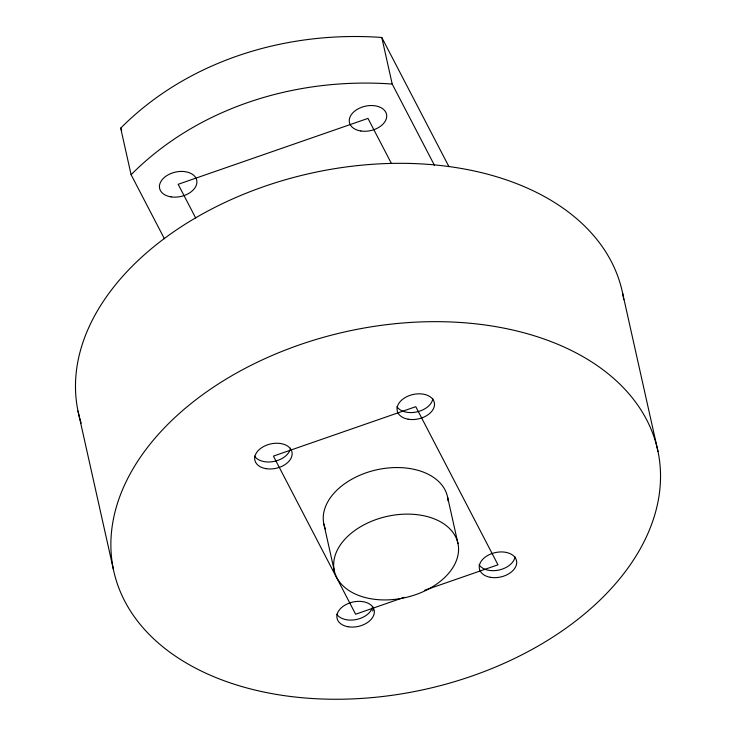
<?xml version="1.0" encoding="UTF-8"?>
<svg xmlns="http://www.w3.org/2000/svg" width="736" height="736" viewBox="0 0 736 736"><rect width="100%" height="100%" fill="white"/><g stroke="black" fill="none" stroke-linecap="round" stroke-linejoin="round"><path stroke-width="1.1" d="M372.646 611.018L373.299 608.819M164.395 238.74L131.1 174.699L120.695 128.128C188.444 59.984 287.224 30.608 381.791 37.481L448.914 166.594M131.1 174.699C198.858 106.554 297.629 77.179 392.205 84.051L434.488 165.379M404.147 597.365L355.617 614.22L273.415 456.108L415.776 406.686L497.978 564.797L424.635 590.254M391.322 163.291L367.982 118.395L178.167 184.294L195.675 217.966M120.695 128.128L121.744 130.162M622.61 293.167L658.002 451.499A278.622 183.163 -12.6 0 1 281.741 695.262A278.622 183.163 -12.6 0 1 217.341 384.606A278.622 183.163 -12.6 0 1 658.002 451.499M381.791 37.481L392.205 84.051M447.58 497.058L457.994 543.619A63.324 41.63 -12.6 0 1 372.48 599.021A63.324 41.63 -12.6 0 1 357.843 528.42A63.324 41.63 -12.6 0 1 457.994 543.619M323.812 523.848L334.218 570.418M77.998 411.074L113.39 569.406M81.172 423.163A278.622 183.163 -12.6 0 1 308.734 173.733A278.622 183.163 -12.6 0 1 623.769 299.644M515.034 556.885A18.998 12.484 -12.6 0 1 499.036 570.023A18.998 12.484 -12.6 0 1 479.081 564.779M432.842 398.783A18.998 12.484 -12.6 0 1 416.834 411.921A18.998 12.484 -12.6 0 1 396.888 406.677M290.481 448.206A18.998 12.484 -12.6 0 1 274.473 461.343A18.998 12.484 -12.6 0 1 254.527 456.099M372.683 606.308A18.998 12.484 -12.6 0 1 356.675 619.445A18.998 12.484 -12.6 0 1 336.72 614.201M325.56 529.331A63.324 41.63 -12.6 0 1 375.94 469.982A63.324 41.63 -12.6 0 1 448.104 501.014M490.351 577.309A18.998 12.484 -12.6 0 0 516.608 561.163A18.998 12.484 -12.6 0 0 486.965 555.919A18.998 12.484 -12.6 0 0 490.351 577.309M408.149 419.198A18.998 12.484 -12.6 0 0 434.415 403.052A18.998 12.484 -12.6 0 0 404.763 397.808A18.998 12.484 -12.6 0 0 408.149 419.198M265.797 468.62A18.998 12.484 -12.6 0 0 292.054 452.474A18.998 12.484 -12.6 0 0 262.412 447.23A18.998 12.484 -12.6 0 0 265.797 468.62M347.99 626.732A18.998 12.484 -12.6 0 0 374.247 610.586A18.998 12.484 -12.6 0 0 344.604 605.342A18.998 12.484 -12.6 0 0 347.99 626.732M360.888 130.999A18.998 12.484 -12.6 0 0 386.547 114.374A18.998 12.484 -12.6 0 0 356.5 109.82A18.998 12.484 -12.6 0 0 360.888 130.999M171.083 196.889A18.998 12.484 -12.6 0 0 196.733 180.274A18.998 12.484 -12.6 0 0 166.686 175.711A18.998 12.484 -12.6 0 0 171.083 196.889"/></g></svg>
